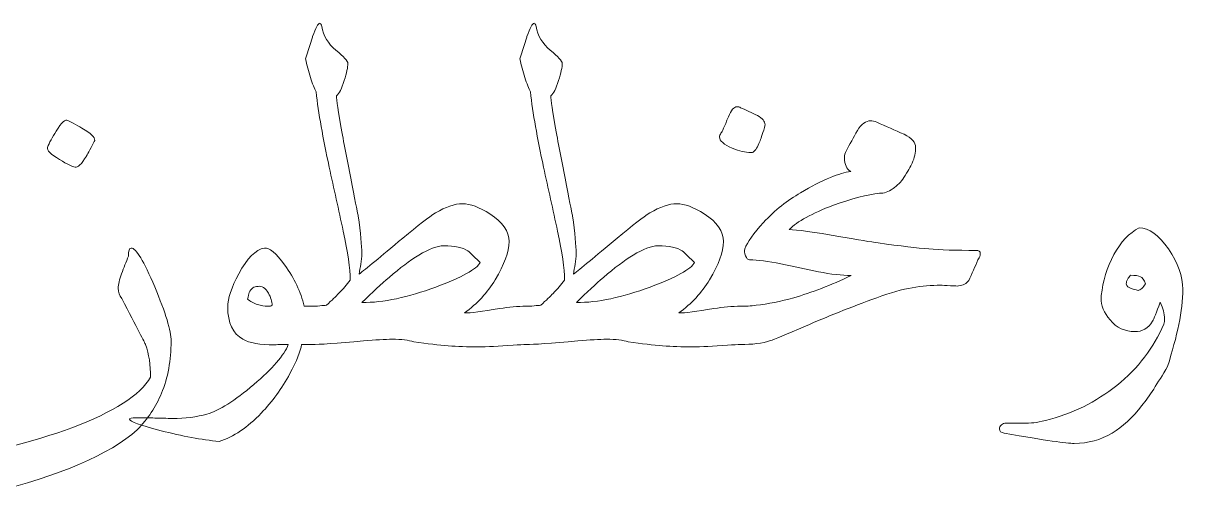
# Model space of a CAD drawing. Header units: millimetres. Extents: x -294 to -67, y -339 to 1001.
# Drawn here: x -207.086 to -206.432, y 60.833 to 61.098 of the extents above; entities that cross this region are included whole.
import ezdxf

# ---------------------------------------------------------------- set-up
doc = ezdxf.new("R2010")
doc.units = ezdxf.units.MM
doc.header["$LTSCALE"] = 500
doc.header["$MEASUREMENT"] = 0
doc.layers.add('Dim', color=142, linetype='Continuous', lineweight=0)
doc.layers.add('UG-Khartosha', color=11, linetype='Continuous', lineweight=20)

# ---------------------------------------------------------------- blocks, each defined once
blk = doc.blocks.new('fghty')
at = {"layer": 'UG-Khartosha'}
for points, knots in [([(-277.5323, -82.1066), (-277.53048, -82.10133), (-277.52904, -82.09868), (-277.52792, -82.09868), (-277.52792, -82.09868), (-277.5275, -82.09868), (-277.52713, -82.09933), (-277.52685, -82.10059)], [0.45, 0.45, 0.45, 0.45, 0.475, 0.475, 0.475, 0.47500001, 0.5, 0.5, 0.5, 0.5]), ([(-277.40558, -82.1066), (-277.40376, -82.10133), (-277.40231, -82.09868), (-277.4012, -82.09868), (-277.4012, -82.09868), (-277.40078, -82.09868), (-277.4004, -82.09933), (-277.40012, -82.10059)], [0.45, 0.45, 0.45, 0.45, 0.475, 0.475, 0.475, 0.47500001, 0.5, 0.5, 0.5, 0.5]), ([(-277.51846, -82.11466), (-277.51375, -82.11848), (-277.51142, -82.12109), (-277.51142, -82.12259), (-277.51142, -82.12259), (-277.51142, -82.12464), (-277.51217, -82.12804), (-277.51361, -82.13265)], [0.525, 0.525, 0.525, 0.525, 0.55, 0.55, 0.55, 0.55000001, 0.575, 0.575, 0.575, 0.575]), ([(-277.39173, -82.11466), (-277.38703, -82.11848), (-277.38469, -82.12109), (-277.38469, -82.12259), (-277.38469, -82.12259), (-277.38469, -82.12464), (-277.38544, -82.12804), (-277.38688, -82.13265)], [0.525, 0.525, 0.525, 0.525, 0.55, 0.55, 0.55, 0.55000001, 0.575, 0.575, 0.575, 0.575]), ([(-277.28649, -82.15409), (-277.28486, -82.15008), (-277.28314, -82.14808), (-277.28132, -82.14808), (-277.28132, -82.14808), (-277.28057, -82.14808), (-277.27992, -82.14827), (-277.27927, -82.14864)], [0.5833333, 0.5833333, 0.5833333, 0.5833333, 0.6666667, 0.6666667, 0.6666667, 0.6666667, 0.75, 0.75, 0.75, 0.75]), ([(-277.2693, -82.1533), (-277.26631, -82.15493), (-277.26477, -82.15675), (-277.26477, -82.15875), (-277.26477, -82.15875), (-277.26477, -82.15913), (-277.26487, -82.15964), (-277.26505, -82.16038)], [0.8333333, 0.8333333, 0.8333333, 0.8333333, 0.9166667, 0.9166667, 0.9166667, 0.9166667, 1, 1, 1, 1]), ([(-277.2102, -82.16215), (-277.20773, -82.15833), (-277.20512, -82.15642), (-277.20242, -82.15642), (-277.20242, -82.15642), (-277.2013, -82.15642), (-277.20008, -82.1567), (-277.19869, -82.15726)], [0.5952381, 0.5952381, 0.5952381, 0.5952381, 0.61904762, 0.61904762, 0.61904762, 0.61904763, 0.64285714, 0.64285714, 0.64285714, 0.64285714]), ([(-277.28416, -82.17255), (-277.2892, -82.17045), (-277.29172, -82.16826), (-277.29172, -82.16598), (-277.29172, -82.16598), (-277.29172, -82.16528), (-277.29139, -82.16453), (-277.29083, -82.16379)], [0.3333333, 0.3333333, 0.3333333, 0.3333333, 0.4166667, 0.4166667, 0.4166667, 0.4166667, 0.5, 0.5, 0.5, 0.5]), ([(-277.1826, -82.16434), (-277.17804, -82.16672), (-277.17575, -82.16929), (-277.17575, -82.17213), (-277.17575, -82.17213), (-277.17575, -82.1752), (-277.17645, -82.17833), (-277.17781, -82.1814)], [0.66666667, 0.66666667, 0.66666667, 0.66666667, 0.69047619, 0.69047619, 0.69047619, 0.6904762, 0.71428571, 0.71428571, 0.71428571, 0.71428571]), ([(-277.27177, -82.17488), (-277.27186, -82.17507), (-277.27237, -82.17511), (-277.27326, -82.17511), (-277.27326, -82.17511), (-277.27633, -82.17511), (-277.28002, -82.17427), (-277.28416, -82.17255)], [0.1666667, 0.1666667, 0.1666667, 0.1666667, 0.25, 0.25, 0.25, 0.25, 0.3333333, 0.3333333, 0.3333333, 0.3333333]), ([(-277.21416, -82.18634), (-277.21658, -82.18485), (-277.21784, -82.1822), (-277.21784, -82.17828), (-277.21784, -82.17828), (-277.21784, -82.17665), (-277.21752, -82.1753), (-277.21686, -82.17432)], [0.52380952, 0.52380952, 0.52380952, 0.52380952, 0.54761905, 0.54761905, 0.54761905, 0.54761906, 0.57142857, 0.57142857, 0.57142857, 0.57142857]), ([(-277.45954, -82.2109), (-277.45363, -82.20727), (-277.44827, -82.20545), (-277.44356, -82.20545), (-277.44356, -82.20545), (-277.43909, -82.20545), (-277.43373, -82.20746), (-277.42743, -82.21147)], [0.8, 0.8, 0.8, 0.8, 0.825, 0.825, 0.825, 0.82500001, 0.85, 0.85, 0.85, 0.85]), ([(-277.33282, -82.2109), (-277.3269, -82.20727), (-277.32154, -82.20545), (-277.31683, -82.20545), (-277.31683, -82.20545), (-277.31236, -82.20545), (-277.307, -82.20746), (-277.30071, -82.21147)], [0.8, 0.8, 0.8, 0.8, 0.825, 0.825, 0.825, 0.82500001, 0.85, 0.85, 0.85, 0.85]), ([(-277.50527, -82.21268), (-277.50392, -82.22288), (-277.50322, -82.23025), (-277.50322, -82.23481), (-277.50322, -82.23481), (-277.50322, -82.23691), (-277.5034, -82.23901), (-277.50378, -82.24111)], [0.675, 0.675, 0.675, 0.675, 0.7, 0.7, 0.7, 0.70000001, 0.725, 0.725, 0.725, 0.725]), ([(-277.42743, -82.21147), (-277.41988, -82.21627), (-277.41611, -82.22172), (-277.41611, -82.22783), (-277.41611, -82.22783), (-277.41611, -82.23384), (-277.41886, -82.24134), (-277.42431, -82.25038)], [0.85, 0.85, 0.85, 0.85, 0.875, 0.875, 0.875, 0.87500001, 0.9, 0.9, 0.9, 0.9]), ([(-277.37854, -82.21268), (-277.37719, -82.22288), (-277.37649, -82.23025), (-277.37649, -82.23481), (-277.37649, -82.23481), (-277.37649, -82.23691), (-277.37668, -82.23901), (-277.37705, -82.24111)], [0.675, 0.675, 0.675, 0.675, 0.7, 0.7, 0.7, 0.70000001, 0.725, 0.725, 0.725, 0.725]), ([(-277.30071, -82.21147), (-277.29316, -82.21627), (-277.28938, -82.22172), (-277.28938, -82.22783), (-277.28938, -82.22783), (-277.28938, -82.23384), (-277.29213, -82.24134), (-277.29758, -82.25038)], [0.85, 0.85, 0.85, 0.85, 0.875, 0.875, 0.875, 0.87500001, 0.9, 0.9, 0.9, 0.9]), ([(-277.64118, -82.23645), (-277.64118, -82.23328), (-277.64062, -82.23165), (-277.6395, -82.23165), (-277.6395, -82.23165), (-277.6367, -82.23165), (-277.63204, -82.23934), (-277.62561, -82.25467)], [0.89285714, 0.89285714, 0.89285714, 0.89285714, 0.92857143, 0.92857143, 0.92857143, 0.92857144, 0.96428571, 0.96428571, 0.96428571, 0.96428571]), ([(-277.44044, -82.23332), (-277.44351, -82.23132), (-277.44827, -82.2303), (-277.45475, -82.2303), (-277.45475, -82.2303), (-277.45857, -82.2303), (-277.46351, -82.23216), (-277.46952, -82.23589)], [0.1428571, 0.1428571, 0.1428571, 0.1428571, 0.2857143, 0.2857143, 0.2857143, 0.2857143, 0.4285714, 0.4285714, 0.4285714, 0.4285714]), ([(-277.31371, -82.23332), (-277.31679, -82.23132), (-277.32154, -82.2303), (-277.32802, -82.2303), (-277.32802, -82.2303), (-277.33184, -82.2303), (-277.33678, -82.23216), (-277.34279, -82.23589)], [0.1428571, 0.1428571, 0.1428571, 0.1428571, 0.2857143, 0.2857143, 0.2857143, 0.2857143, 0.4285714, 0.4285714, 0.4285714, 0.4285714]), ([(-277.16797, -82.23221), (-277.16135, -82.23276), (-277.15203, -82.23304), (-277.14001, -82.23304), (-277.14001, -82.23304), (-277.13838, -82.23304), (-277.13754, -82.23365), (-277.13754, -82.23496), (-277.13754, -82.23496), (-277.13754, -82.23556), (-277.13763, -82.23612), (-277.13782, -82.23659)], [0.9047619, 0.9047619, 0.9047619, 0.9047619, 0.92857143, 0.92857143, 0.92857143, 0.92857144, 0.95238095, 0.95238095, 0.95238095, 0.95238096, 0.97619048, 0.97619048, 0.97619048, 0.97619048]), ([(-277.23313, -82.24567), (-277.24049, -82.24414), (-277.24795, -82.2426), (-277.25545, -82.24101), (-277.25545, -82.24101), (-277.26296, -82.23943), (-277.26911, -82.23864), (-277.27396, -82.23864), (-277.27396, -82.23864), (-277.27494, -82.23864), (-277.27573, -82.2378), (-277.27633, -82.23617)], [0.33333333, 0.33333333, 0.33333333, 0.33333333, 0.35714286, 0.35714286, 0.35714286, 0.35714287, 0.38095238, 0.38095238, 0.38095238, 0.38095239, 0.4047619, 0.4047619, 0.4047619, 0.4047619]), ([(-277.64514, -82.26157), (-277.64649, -82.25984), (-277.64719, -82.25779), (-277.64719, -82.25542), (-277.64719, -82.25542), (-277.64719, -82.25313), (-277.64649, -82.25029), (-277.64518, -82.24684)], [0.78571429, 0.78571429, 0.78571429, 0.78571429, 0.82142857, 0.82142857, 0.82142857, 0.82142858, 0.85714286, 0.85714286, 0.85714286, 0.85714286]), ([(-277.57345, -82.28562), (-277.57942, -82.28221), (-277.58245, -82.27592), (-277.58245, -82.2666), (-277.58245, -82.2666), (-277.58245, -82.26161), (-277.58026, -82.255), (-277.57588, -82.24684)], [0.68181818, 0.68181818, 0.68181818, 0.68181818, 0.72727273, 0.72727273, 0.72727273, 0.72727274, 0.77272727, 0.77272727, 0.77272727, 0.77272727]), ([(-277.1552, -82.25392), (-277.158, -82.25374), (-277.15991, -82.25364), (-277.16103, -82.25364), (-277.16103, -82.25364), (-277.16639, -82.25364), (-277.17198, -82.25411), (-277.17781, -82.25509)], [0.07142857, 0.07142857, 0.07142857, 0.07142857, 0.0952381, 0.0952381, 0.0952381, 0.09523811, 0.11904762, 0.11904762, 0.11904762, 0.11904762]), ([(-277.56488, -82.26507), (-277.56269, -82.26572), (-277.56069, -82.26609), (-277.55896, -82.26609), (-277.55896, -82.26609), (-277.55821, -82.26609), (-277.55766, -82.26604), (-277.55724, -82.26595)], [0.625, 0.625, 0.625, 0.625, 0.75, 0.75, 0.75, 0.75, 0.875, 0.875, 0.875, 0.875]), ([(-277.02899, -82.27658), (-277.02871, -82.2756), (-277.02857, -82.27462), (-277.02857, -82.27373), (-277.02857, -82.27373), (-277.02857, -82.27201), (-277.0288, -82.27033), (-277.02927, -82.26879)], [0.57142857, 0.57142857, 0.57142857, 0.57142857, 0.60714286, 0.60714286, 0.60714286, 0.60714287, 0.64285714, 0.64285714, 0.64285714, 0.64285714]), ([(-277.03565, -82.27494), (-277.03822, -82.27905), (-277.04171, -82.2811), (-277.04619, -82.2811), (-277.04619, -82.2811), (-277.05201, -82.2811), (-277.05691, -82.27877), (-277.06082, -82.27415)], [0.71428571, 0.71428571, 0.71428571, 0.71428571, 0.75, 0.75, 0.75, 0.75000001, 0.78571429, 0.78571429, 0.78571429, 0.78571429]), ([(-277.54665, -82.28874), (-277.54806, -82.28874), (-277.54941, -82.28874), (-277.55076, -82.28874), (-277.55076, -82.28874), (-277.55211, -82.28874), (-277.55355, -82.28879), (-277.555, -82.28888)], [0.54545455, 0.54545455, 0.54545455, 0.54545455, 0.59090909, 0.59090909, 0.59090909, 0.5909091, 0.63636364, 0.63636364, 0.63636364, 0.63636364]), ([(-277.47236, -82.28711), (-277.47544, -82.28609), (-277.47973, -82.28562), (-277.48518, -82.28562), (-277.48518, -82.28562), (-277.48947, -82.28562), (-277.49511, -82.2859), (-277.50215, -82.28655)], [0.1, 0.1, 0.1, 0.1, 0.125, 0.125, 0.125, 0.12500001, 0.15, 0.15, 0.15, 0.15]), ([(-277.41378, -82.28916), (-277.42217, -82.28976), (-277.42907, -82.29009), (-277.43456, -82.29009), (-277.43456, -82.29009), (-277.44072, -82.29009), (-277.44659, -82.28991), (-277.45209, -82.28949)], [0.025, 0.025, 0.025, 0.025, 0.05, 0.05, 0.05, 0.05000001, 0.075, 0.075, 0.075, 0.075]), ([(-277.34564, -82.28711), (-277.34871, -82.28609), (-277.353, -82.28562), (-277.35846, -82.28562), (-277.35846, -82.28562), (-277.36274, -82.28562), (-277.36838, -82.2859), (-277.37542, -82.28655)], [0.1, 0.1, 0.1, 0.1, 0.125, 0.125, 0.125, 0.12500001, 0.15, 0.15, 0.15, 0.15]), ([(-277.28705, -82.28916), (-277.29544, -82.28976), (-277.30234, -82.29009), (-277.30784, -82.29009), (-277.30784, -82.29009), (-277.31399, -82.29009), (-277.31987, -82.28991), (-277.32536, -82.28949)], [0.025, 0.025, 0.025, 0.025, 0.05, 0.05, 0.05, 0.05000001, 0.075, 0.075, 0.075, 0.075]), ([(-277.62183, -82.33968), (-277.63428, -82.33647), (-277.64048, -82.33423), (-277.64048, -82.33283), (-277.64048, -82.33283), (-277.64048, -82.33232), (-277.63926, -82.33204), (-277.63679, -82.33204), (-277.63679, -82.33204), (-277.63269, -82.33204), (-277.62892, -82.33208), (-277.62547, -82.33218)], [0.2272727, 0.2272727, 0.2272727, 0.2272727, 0.2727273, 0.2727273, 0.2727273, 0.2727273, 0.3181818, 0.3181818, 0.3181818, 0.3181818, 0.3636364, 0.3636364, 0.3636364, 0.3636364]), ([(-277.12346, -82.34117), (-277.12528, -82.3408), (-277.12621, -82.33996), (-277.12621, -82.33856), (-277.12621, -82.33856), (-277.12621, -82.33768), (-277.12584, -82.33689), (-277.12505, -82.33619)], [0.25, 0.25, 0.25, 0.25, 0.28571429, 0.28571429, 0.28571429, 0.2857143, 0.32142857, 0.32142857, 0.32142857, 0.32142857]), ([(-277.12505, -82.33619), (-277.12426, -82.33549), (-277.12337, -82.33516), (-277.12239, -82.33516), (-277.12239, -82.33516), (-277.12067, -82.33516), (-277.11899, -82.33516), (-277.11731, -82.33516), (-277.11731, -82.33516), (-277.11568, -82.33516), (-277.11409, -82.33521), (-277.11256, -82.3353)], [0.3214286, 0.3214286, 0.3214286, 0.3214286, 0.3571429, 0.3571429, 0.3571429, 0.3571429, 0.3928571, 0.3928571, 0.3928571, 0.3928572, 0.4285714, 0.4285714, 0.4285714, 0.4285714]), ([(-277.05956, -82.34104), (-277.06642, -82.34514), (-277.07387, -82.34719), (-277.08198, -82.34719), (-277.08198, -82.34719), (-277.08422, -82.34719), (-277.0886, -82.34672), (-277.09499, -82.34583)], [0.14285714, 0.14285714, 0.14285714, 0.14285714, 0.17857143, 0.17857143, 0.17857143, 0.17857144, 0.21428571, 0.21428571, 0.21428571, 0.21428571])]:
    blk.add_open_spline(points, degree=3, knots=knots, dxfattribs=at)
for points in [[(-277.52685, -82.10059), (-277.52592, -82.10613), (-277.52312, -82.11084), (-277.51846, -82.11466)], [(-277.40012, -82.10059), (-277.39919, -82.10613), (-277.39639, -82.11084), (-277.39173, -82.11466)], [(-277.5364, -82.11983), (-277.53374, -82.11126), (-277.53239, -82.10688), (-277.5323, -82.1066)], [(-277.40968, -82.11983), (-277.40702, -82.11126), (-277.40567, -82.10688), (-277.40558, -82.1066)], [(-277.53356, -82.13083), (-277.53472, -82.12715), (-277.53566, -82.12347), (-277.5364, -82.11983)], [(-277.40683, -82.13083), (-277.408, -82.12715), (-277.40893, -82.12347), (-277.40968, -82.11983)], [(-277.53025, -82.13936), (-277.53128, -82.13736), (-277.53235, -82.13452), (-277.53356, -82.13083)], [(-277.40352, -82.13936), (-277.40455, -82.13736), (-277.40562, -82.13452), (-277.40683, -82.13083)], [(-277.51361, -82.13265), (-277.51506, -82.13731), (-277.5166, -82.1403), (-277.51822, -82.14169)], [(-277.38688, -82.13265), (-277.38833, -82.13731), (-277.38987, -82.1403), (-277.3915, -82.14169)], [(-277.52247, -82.18374), (-277.52619, -82.16663), (-277.52881, -82.15181), (-277.53025, -82.13936)], [(-277.51822, -82.14169), (-277.51822, -82.14379), (-277.51715, -82.15088), (-277.51496, -82.16299)], [(-277.39574, -82.18374), (-277.39947, -82.16663), (-277.40208, -82.15181), (-277.40352, -82.13936)], [(-277.3915, -82.14169), (-277.3915, -82.14379), (-277.39043, -82.15088), (-277.38824, -82.16299)], [(-277.27927, -82.14864), (-277.27601, -82.15018), (-277.27265, -82.15176), (-277.2693, -82.1533)], [(-277.68392, -82.16244), (-277.6807, -82.15736), (-277.67842, -82.15526), (-277.67706, -82.15614)], [(-277.67706, -82.15614), (-277.67254, -82.15852), (-277.66905, -82.16043), (-277.66672, -82.16187)], [(-277.29083, -82.16379), (-277.29022, -82.16309), (-277.28878, -82.15983), (-277.28649, -82.15409)], [(-277.19869, -82.15726), (-277.19333, -82.15959), (-277.18797, -82.16197), (-277.1826, -82.16434)], [(-277.68895, -82.17213), (-277.68797, -82.16947), (-277.68624, -82.16626), (-277.68392, -82.16244)], [(-277.66672, -82.16187), (-277.66215, -82.16472), (-277.66038, -82.167), (-277.66136, -82.16873)], [(-277.51496, -82.16299), (-277.51314, -82.17283), (-277.51114, -82.18336), (-277.50895, -82.19459)], [(-277.38824, -82.16299), (-277.38642, -82.17283), (-277.38442, -82.18336), (-277.38222, -82.19459)], [(-277.26505, -82.16038), (-277.26645, -82.16458), (-277.26739, -82.16738), (-277.26794, -82.16873)], [(-277.21686, -82.17432), (-277.21467, -82.17031), (-277.21244, -82.16626), (-277.2102, -82.16215)], [(-277.68186, -82.17935), (-277.68713, -82.17619), (-277.68951, -82.17376), (-277.68895, -82.17213)], [(-277.66136, -82.16873), (-277.6642, -82.17399), (-277.66574, -82.17688), (-277.66602, -82.1773)], [(-277.26794, -82.16873), (-277.26911, -82.1718), (-277.27041, -82.17385), (-277.27177, -82.17488)], [(-277.67268, -82.18387), (-277.67427, -82.18359), (-277.6773, -82.1821), (-277.68186, -82.17935)], [(-277.66602, -82.1773), (-277.66891, -82.18206), (-277.67114, -82.18425), (-277.67268, -82.18387)], [(-277.51417, -82.22158), (-277.51687, -82.209), (-277.51967, -82.19641), (-277.52247, -82.18374)], [(-277.38745, -82.22158), (-277.39015, -82.209), (-277.39295, -82.19641), (-277.39574, -82.18374)], [(-277.226, -82.18989), (-277.22148, -82.18807), (-277.21752, -82.18686), (-277.21416, -82.18634)], [(-277.17781, -82.1814), (-277.17874, -82.1835), (-277.18037, -82.18639), (-277.18275, -82.19003)], [(-277.24375, -82.19902), (-277.23756, -82.1952), (-277.23168, -82.19217), (-277.226, -82.18989)], [(-277.18275, -82.19003), (-277.18438, -82.19249), (-277.18652, -82.19464), (-277.18913, -82.1965)], [(-277.50895, -82.19459), (-277.50676, -82.20583), (-277.50555, -82.21189), (-277.50527, -82.21268)], [(-277.38222, -82.19459), (-277.38003, -82.20583), (-277.37882, -82.21189), (-277.37854, -82.21268)], [(-277.26575, -82.21664), (-277.25885, -82.20918), (-277.25149, -82.20331), (-277.24375, -82.19902)], [(-277.19705, -82.1993), (-277.20428, -82.19995), (-277.21337, -82.20233), (-277.22437, -82.20639)], [(-277.18913, -82.1965), (-277.19179, -82.19837), (-277.19445, -82.1993), (-277.19705, -82.1993)], [(-277.22437, -82.20639), (-277.23714, -82.21114), (-277.24581, -82.21589), (-277.25047, -82.22074)], [(-277.47894, -82.22577), (-277.46989, -82.21822), (-277.46346, -82.21328), (-277.45954, -82.2109)], [(-277.35221, -82.22577), (-277.34317, -82.21822), (-277.33674, -82.21328), (-277.33282, -82.2109)], [(-277.2768, -82.23221), (-277.27517, -82.2281), (-277.27149, -82.22293), (-277.26575, -82.21664)], [(-277.25047, -82.22074), (-277.24618, -82.22074), (-277.23602, -82.22214), (-277.22003, -82.22498)], [(-277.05854, -82.23556), (-277.05448, -82.22796), (-277.04949, -82.2227), (-277.04358, -82.21976)], [(-277.04358, -82.21976), (-277.03775, -82.21976), (-277.03202, -82.22391), (-277.02633, -82.23221)], [(-277.51007, -82.25066), (-277.51007, -82.24381), (-277.51142, -82.23412), (-277.51417, -82.22158)], [(-277.50471, -82.24707), (-277.50098, -82.24409), (-277.4924, -82.23701), (-277.47894, -82.22577)], [(-277.38334, -82.25066), (-277.38334, -82.24381), (-277.38469, -82.23412), (-277.38745, -82.22158)], [(-277.37798, -82.24707), (-277.37425, -82.24409), (-277.36568, -82.23701), (-277.35221, -82.22577)], [(-277.22003, -82.22498), (-277.20945, -82.2268), (-277.20209, -82.22801), (-277.19789, -82.22866)], [(-277.57588, -82.24684), (-277.57099, -82.23761), (-277.5659, -82.23258), (-277.56073, -82.23165)], [(-277.56073, -82.23165), (-277.55793, -82.23123), (-277.55393, -82.23458), (-277.54871, -82.24176)], [(-277.43317, -82.24013), (-277.43792, -82.23565), (-277.44034, -82.23337), (-277.44044, -82.23332)], [(-277.30644, -82.24013), (-277.3112, -82.23565), (-277.31362, -82.23337), (-277.31371, -82.23332)], [(-277.27633, -82.23617), (-277.27694, -82.23454), (-277.27708, -82.23323), (-277.2768, -82.23221)], [(-277.19789, -82.22866), (-277.18461, -82.23048), (-277.17463, -82.23165), (-277.16797, -82.23221)], [(-277.02633, -82.23221), (-277.02065, -82.2405), (-277.0178, -82.24843), (-277.0178, -82.25598)], [(-277.64518, -82.24684), (-277.64388, -82.24335), (-277.64253, -82.23989), (-277.64118, -82.23645)], [(-277.50378, -82.24111), (-277.50415, -82.24316), (-277.50448, -82.24516), (-277.50471, -82.24707)], [(-277.46952, -82.23589), (-277.47479, -82.2391), (-277.48061, -82.24344), (-277.487, -82.24898)], [(-277.45941, -82.25472), (-277.44402, -82.24898), (-277.43527, -82.24414), (-277.43317, -82.24013)], [(-277.37705, -82.24111), (-277.37742, -82.24316), (-277.37775, -82.24516), (-277.37798, -82.24707)], [(-277.34279, -82.23589), (-277.34806, -82.2391), (-277.35389, -82.24344), (-277.36027, -82.24898)], [(-277.33268, -82.25472), (-277.3173, -82.24898), (-277.30854, -82.24414), (-277.30644, -82.24013)], [(-277.13889, -82.23864), (-277.14071, -82.24274), (-277.14252, -82.24684), (-277.14434, -82.2509)], [(-277.13782, -82.23659), (-277.138, -82.23705), (-277.13838, -82.2377), (-277.13889, -82.23864)], [(-277.066, -82.2598), (-277.06506, -82.25122), (-277.06259, -82.24316), (-277.05854, -82.23556)], [(-277.54871, -82.24176), (-277.54307, -82.2495), (-277.53925, -82.25761), (-277.53724, -82.26609)], [(-277.24786, -82.26101), (-277.23732, -82.25803), (-277.22595, -82.25364), (-277.21388, -82.24791)], [(-277.21388, -82.24791), (-277.21933, -82.24791), (-277.22576, -82.24717), (-277.23313, -82.24567)], [(-277.0488, -82.24777), (-277.04949, -82.24871), (-277.05001, -82.2494), (-277.05029, -82.24996)], [(-277.04283, -82.24861), (-277.044, -82.24805), (-277.04595, -82.24777), (-277.0488, -82.24777)], [(-277.62561, -82.25467), (-277.61913, -82.27), (-277.61592, -82.28068), (-277.61592, -82.28669)], [(-277.56455, -82.25434), (-277.56693, -82.25434), (-277.56866, -82.25556), (-277.56973, -82.25803)], [(-277.5584, -82.2583), (-277.56013, -82.25528), (-277.56217, -82.25397), (-277.56455, -82.25434)], [(-277.51687, -82.25859), (-277.51426, -82.25593), (-277.51198, -82.25327), (-277.51007, -82.25066)], [(-277.487, -82.24898), (-277.49152, -82.2529), (-277.49688, -82.25789), (-277.50308, -82.2639)], [(-277.50308, -82.2639), (-277.49045, -82.2639), (-277.47586, -82.26082), (-277.45941, -82.25472)], [(-277.42431, -82.25038), (-277.42892, -82.25803), (-277.43498, -82.26455), (-277.44244, -82.27005)], [(-277.39015, -82.25859), (-277.38754, -82.25593), (-277.38526, -82.25327), (-277.38334, -82.25066)], [(-277.36027, -82.24898), (-277.36479, -82.2529), (-277.37016, -82.25789), (-277.37635, -82.2639)], [(-277.37635, -82.2639), (-277.36372, -82.2639), (-277.34913, -82.26082), (-277.33268, -82.25472)], [(-277.29758, -82.25038), (-277.3022, -82.25803), (-277.30826, -82.26455), (-277.31572, -82.27005)], [(-277.17781, -82.25509), (-277.18363, -82.25602), (-277.19062, -82.25803), (-277.19869, -82.26101)], [(-277.15036, -82.25406), (-277.15082, -82.25416), (-277.15245, -82.25411), (-277.1552, -82.25392)], [(-277.14434, -82.2509), (-277.14565, -82.25267), (-277.14765, -82.25369), (-277.15036, -82.25406)], [(-277.05029, -82.24996), (-277.05094, -82.25094), (-277.05122, -82.25192), (-277.05122, -82.25281)], [(-277.05122, -82.25281), (-277.05117, -82.25411), (-277.04996, -82.25509), (-277.04768, -82.25584)], [(-277.03989, -82.25281), (-277.04073, -82.25057), (-277.04171, -82.24913), (-277.04283, -82.24861)], [(-277.04204, -82.25551), (-277.04125, -82.25472), (-277.04055, -82.25383), (-277.03989, -82.25281)], [(-277.63106, -82.28874), (-277.63134, -82.2879), (-277.636, -82.27886), (-277.64514, -82.26157)], [(-277.56973, -82.25803), (-277.57001, -82.25882), (-277.57033, -82.26012), (-277.57071, -82.26185)], [(-277.57071, -82.26185), (-277.56907, -82.26329), (-277.56712, -82.26437), (-277.56488, -82.26507)], [(-277.55621, -82.26553), (-277.55621, -82.26325), (-277.55696, -82.26082), (-277.5584, -82.2583)], [(-277.5241, -82.26553), (-277.52084, -82.26245), (-277.51841, -82.26012), (-277.51687, -82.25859)], [(-277.39737, -82.26553), (-277.39411, -82.26245), (-277.39169, -82.26012), (-277.39015, -82.25859)], [(-277.27013, -82.26553), (-277.26291, -82.26469), (-277.2555, -82.2632), (-277.24786, -82.26101)], [(-277.19869, -82.26101), (-277.21435, -82.26674), (-277.22842, -82.27234), (-277.24091, -82.27783)], [(-277.06613, -82.26115), (-277.06604, -82.26054), (-277.066, -82.26008), (-277.066, -82.2598)], [(-277.06082, -82.27415), (-277.06436, -82.26996), (-277.06613, -82.26562), (-277.06613, -82.26115)], [(-277.04768, -82.25584), (-277.04698, -82.25602), (-277.04582, -82.2563), (-277.04428, -82.25668)], [(-277.04428, -82.25668), (-277.04353, -82.25668), (-277.04278, -82.25626), (-277.04204, -82.25551)], [(-277.0178, -82.25598), (-277.0178, -82.26236), (-277.0186, -82.26931), (-277.02018, -82.27686)], [(-277.55724, -82.26595), (-277.55686, -82.26585), (-277.55649, -82.26572), (-277.55621, -82.26553)], [(-277.53724, -82.26609), (-277.53724, -82.26609), (-277.53272, -82.26609), (-277.53272, -82.26609)], [(-277.53272, -82.26609), (-277.53146, -82.26609), (-277.52988, -82.266), (-277.52806, -82.26581)], [(-277.52806, -82.26581), (-277.52624, -82.26562), (-277.52493, -82.26553), (-277.5241, -82.26553)], [(-277.44244, -82.27005), (-277.43899, -82.27005), (-277.43209, -82.26916), (-277.4217, -82.26744)], [(-277.4217, -82.26744), (-277.41625, -82.26651), (-277.41103, -82.26609), (-277.40599, -82.26609)], [(-277.40599, -82.26609), (-277.40474, -82.26609), (-277.40315, -82.266), (-277.40133, -82.26581)], [(-277.40133, -82.26581), (-277.39952, -82.26562), (-277.39821, -82.26553), (-277.39737, -82.26553)], [(-277.31572, -82.27005), (-277.31227, -82.27005), (-277.30537, -82.26916), (-277.29498, -82.26744)], [(-277.29498, -82.26744), (-277.28952, -82.26651), (-277.2843, -82.26609), (-277.27927, -82.26609)], [(-277.27927, -82.26609), (-277.27633, -82.26609), (-277.2733, -82.2659), (-277.27013, -82.26553)], [(-277.03118, -82.26376), (-277.03337, -82.26986), (-277.03486, -82.27359), (-277.03565, -82.27494)], [(-277.02927, -82.26879), (-277.02973, -82.26726), (-277.03034, -82.26558), (-277.03118, -82.26376)], [(-277.24091, -82.27783), (-277.25266, -82.28291), (-277.25951, -82.2858), (-277.26151, -82.28641)], [(-277.05686, -82.31293), (-277.04418, -82.30272), (-277.03491, -82.2906), (-277.02899, -82.27658)], [(-277.02018, -82.27686), (-277.02176, -82.28441), (-277.02395, -82.2927), (-277.0268, -82.3017)], [(-277.62803, -82.30799), (-277.62803, -82.30091), (-277.62906, -82.29447), (-277.63106, -82.28874)], [(-277.61592, -82.28669), (-277.61592, -82.29806), (-277.61783, -82.30836), (-277.62165, -82.31755)], [(-277.555, -82.28888), (-277.56339, -82.28888), (-277.56954, -82.28776), (-277.57345, -82.28562)], [(-277.56707, -82.31242), (-277.55593, -82.30291), (-277.54913, -82.29503), (-277.54665, -82.28874)], [(-277.53887, -82.28874), (-277.53934, -82.29265), (-277.54162, -82.29839), (-277.54572, -82.30594)], [(-277.53272, -82.28874), (-277.53272, -82.28874), (-277.53887, -82.28874), (-277.53887, -82.28874)], [(-277.50215, -82.28655), (-277.51822, -82.28799), (-277.52843, -82.28874), (-277.53272, -82.28874)], [(-277.45209, -82.28949), (-277.45759, -82.28907), (-277.46435, -82.28827), (-277.47236, -82.28711)], [(-277.40599, -82.28874), (-277.40763, -82.28874), (-277.41024, -82.28888), (-277.41378, -82.28916)], [(-277.37542, -82.28655), (-277.3915, -82.28799), (-277.40171, -82.28874), (-277.40599, -82.28874)], [(-277.32536, -82.28949), (-277.33086, -82.28907), (-277.33762, -82.28827), (-277.34564, -82.28711)], [(-277.27927, -82.28874), (-277.2809, -82.28874), (-277.28351, -82.28888), (-277.28705, -82.28916)], [(-277.26151, -82.28641), (-277.26645, -82.28795), (-277.27237, -82.28874), (-277.27927, -82.28874)], [(-277.0268, -82.3017), (-277.03272, -82.31181), (-277.03775, -82.3195), (-277.04194, -82.32477)], [(-277.6746, -82.33791), (-277.64975, -82.32859), (-277.63423, -82.31866), (-277.62803, -82.30799)], [(-277.54572, -82.30594), (-277.55043, -82.3147), (-277.55607, -82.32248), (-277.56264, -82.32929)], [(-277.59475, -82.32985), (-277.58744, -82.32775), (-277.57826, -82.32192), (-277.56707, -82.31242)], [(-277.09904, -82.33367), (-277.08319, -82.32966), (-277.06912, -82.32272), (-277.05686, -82.31293)], [(-277.62165, -82.31755), (-277.62491, -82.32547), (-277.62971, -82.33265), (-277.63595, -82.33912)], [(-277.61522, -82.33241), (-277.60757, -82.33241), (-277.60072, -82.33157), (-277.59475, -82.32985)], [(-277.56264, -82.32929), (-277.57075, -82.33777), (-277.57905, -82.34336), (-277.58748, -82.34607)], [(-277.04194, -82.32477), (-277.04759, -82.33199), (-277.05346, -82.3374), (-277.05956, -82.34104)], [(-277.62547, -82.33218), (-277.62202, -82.33227), (-277.61857, -82.33237), (-277.61522, -82.33241)], [(-277.11256, -82.3353), (-277.10999, -82.3353), (-277.10775, -82.33521), (-277.1058, -82.33497)], [(-277.1058, -82.33497), (-277.10384, -82.33474), (-277.1016, -82.33432), (-277.09904, -82.33367)], [(-277.75853, -82.35865), (-277.72572, -82.35348), (-277.69776, -82.34653), (-277.6746, -82.33791)], [(-277.63595, -82.33912), (-277.65246, -82.35385), (-277.68135, -82.3663), (-277.72269, -82.37641)], [(-277.58748, -82.34607), (-277.59797, -82.345), (-277.60939, -82.34285), (-277.62183, -82.33968)], [(-277.09499, -82.34583), (-277.10142, -82.3449), (-277.11093, -82.34336), (-277.12346, -82.34117)]]:
    blk.add_open_spline(points, degree=3, dxfattribs=at)

msp = doc.modelspace()

# ---------------------------------------------------------------- block references
at = {"layer": 'Dim', "linetype": 'Continuous', "xscale": 0.952857142857144, "yscale": 0.952857142857144, "zscale": 0.952857142857144}
msp.add_blockref('fghty', (57.5259, 139.32623), dxfattribs=at)

doc.saveas('drawing.dxf')
